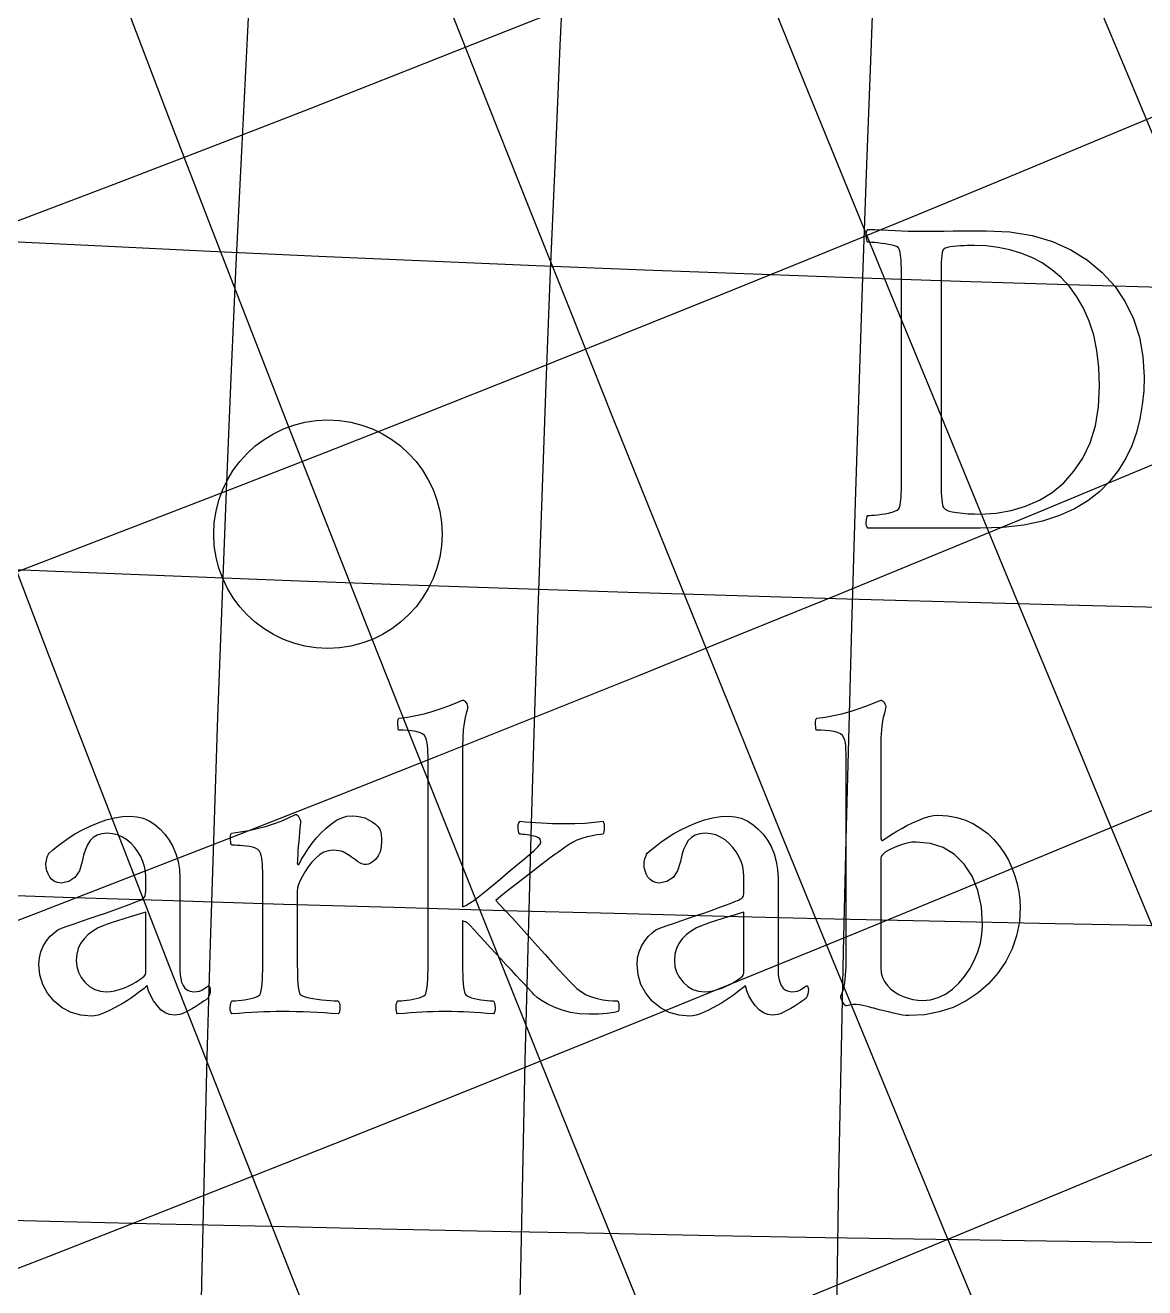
# Model space of a CAD drawing. Header units: millimetres. Extents: x -78 to 78, y -78 to 100.
# Drawn here: x -13.27 to -7.73, y 4.46 to 10.7 of the extents above; entities that cross this region are included whole.
import ezdxf

# ---------------------------------------------------------------- set-up
doc = ezdxf.new("R2010")
doc.units = ezdxf.units.MM
for name, color, linetype in [('ENGRAVE', 7, 'Continuous'), ('ENGRAVE_FINE', 8, 'Continuous'), ('TEXT', 5, 'Continuous')]:
    doc.layers.add(name, color=color, linetype=linetype)

msp = doc.modelspace()

# ---------------------------------------------------------------- linework, layer by layer
at = {"layer": 'ENGRAVE'}
for centre, radius in [((0, 0), 76.44), ((0, 0), 76.44), ((0, 0), 74.3925), ((0, 0), 70.59), ((0, 0), 70.59), ((0, 0), 70.59), ((-11.7729, 8.1843), 0.5647)]:
    msp.add_circle(centre, radius, dxfattribs=at)
for centre, radius, start, end in [((12.4469, 0), 71.679, 100, 260), ((25.6927, 0), 75.1203, 110, 250), ((40.7552, 0), 81.5103, 120, 240), ((59.232, 0), 92.1487, 130, 230), ((84.1259, 0), 109.8185, 140, 220), ((122.2655, 0), 141.18, 150, 210), ((193.9444, 0), 206.3914, 160, 200), ((0, 406.5116), 400.3358, 260, 280)]:
    msp.add_arc(centre, radius, start, end, dxfattribs=at)
at = {"layer": 'ENGRAVE_FINE'}
for centre, radius, start, end in [((3.082, 0), 70.6573, 92.499999, 267.500001), ((6.1758, 0), 70.8596, 95, 265), ((9.2933, 0), 71.1991, 97.5, 262.5), ((15.6494, 0), 72.3039, 102.5, 257.5), ((18.9145, 0), 73.0801, 105, 255), ((22.2569, 0), 74.0157, 107.5, 252.5), ((29.2393, 0), 76.4061, 112.5, 247.5), ((32.9167, 0), 77.8874, 115, 245), ((36.7468, 0), 79.5819, 117.5, 242.5), ((44.9708, 0), 83.6978, 122.5, 237.5), ((49.4277, 0), 86.1745, 125, 235), ((54.1656, 0), 88.9767, 127.5, 232.5), ((64.6838, 0), 95.7442, 132.5, 227.5), ((70.59, 0), 99.8293, 135, 225), ((77.0355, 0), 104.4864, 137.5, 222.5), ((91.9947, 0), 115.9568, 142.5, 217.5), ((100.813, 0), 123.0699, 145, 215), ((110.8041, 0), 131.3792, 147.5, 212.5), ((135.6021, 0), 152.8754, 152.5, 207.5), ((151.3807, 0), 167.0302, 155, 205), ((170.4193, 0), 184.4606, 157.5, 202.5), ((223.8829, 0), 234.7477, 162.5, 197.5), ((263.4455, 0), 272.7388, 165, 195), ((-2.8246, -1.2331), 70.6573, 296.083333, 111.083334), ((-5.66, -2.4708), 70.8596, 298.583333, 108.583334), ((-8.5172, -3.7181), 71.1991, 301.083333, 106.083334), ((-11.4073, -4.9798), 71.679, 303.583333, 103.583333), ((-14.3424, -6.2611), 72.3039, 306.083333, 101.083333), ((-17.3348, -7.5674), 73.0801, 308.583333, 98.583333), ((-20.398, -8.9046), 74.0157, 311.083333, 96.083333), ((-23.5468, -10.2792), 75.1203, 313.583333, 93.583333), ((2.8246, 1.2331), 70.6573, 116.083333, 291.083334), ((5.66, 2.4708), 70.8596, 118.583333, 288.583334), ((8.5172, 3.7181), 71.1991, 121.083333, 286.083334), ((11.4073, 4.9798), 71.679, 123.583333, 283.583333), ((14.3424, 6.2611), 72.3039, 126.083333, 281.083333), ((17.3348, 7.5674), 73.0801, 128.583333, 278.583333), ((20.398, 8.9046), 74.0157, 131.083333, 276.083333), ((23.5468, 10.2792), 75.1203, 133.583333, 273.583333), ((26.7972, 11.6981), 76.4061, 136.083333, 271.083333), ((30.1674, 13.1694), 77.8874, 138.583333, 268.583333), ((33.6777, 14.7018), 79.5819, 141.083333, 266.083333), ((37.3513, 16.3054), 81.5103, 143.583333, 263.583333), ((41.2148, 17.992), 83.6978, 146.083333, 261.083333), ((45.2994, 19.7751), 86.1745, 148.583333, 258.583333), ((49.6417, 21.6707), 88.9767, 151.083333, 256.083333), ((54.2849, 23.6977), 92.1487, 153.583333, 253.583333), ((59.2814, 25.8789), 95.7442, 156.083333, 251.083333), ((64.6943, 28.2418), 99.8293, 158.583333, 248.583333), ((70.6014, 30.8205), 104.4864, 161.083333, 246.083333), ((77.0996, 33.6573), 109.8185, 163.583333, 243.583333), ((84.3112, 36.8055), 115.9568, 166.083333, 241.083333), ((92.393, 40.3335), 123.0699, 168.583333, 238.583333), ((101.5497, 44.3308), 131.3792, 171.083333, 236.083333), ((112.0538, 48.9163), 141.18, 173.583333, 233.583333), ((124.2765, 54.252), 152.8754, 176.083333, 231.083333), ((138.7373, 60.5648), 167.0302, 178.583333, 228.583333), ((-26.7972, -11.6981), 76.4061, 316.083333, 91.083333), ((156.1858, 68.1818), 184.4606, 181.083333, 226.083333), ((177.746, 77.5938), 206.3914, 183.583333, 223.583333), ((205.184, 89.5716), 234.7477, 186.083333, 221.083333), ((241.4423, 105.3999), 272.7388, 188.583333, 218.583333), ((291.817, 127.3906), 326.1418, 191.083333, 216.083333), ((366.8994, 160.1673), 406.5116, 193.583333, 213.583333), ((491.4017, 214.5179), 540.811, 196.083333, 211.083333), ((739.4588, 322.8055), 809.9294, 198.5833333, 208.5833333), ((1481.7422, 646.844), 1618.3171, 201.0833333, 206.0833333), ((-1481.7422, -646.844), 1618.3171, 21.0833333, 26.0833333), ((-739.4588, -322.8055), 809.9294, 18.5833333, 28.5833333), ((-491.4017, -214.5179), 540.811, 16.083333, 31.083333), ((-366.8994, -160.1673), 406.5116, 13.583333, 33.583333), ((-291.817, -127.3906), 326.1418, 11.083333, 36.083333), ((-241.4423, -105.3999), 272.7388, 8.583333, 38.583333), ((-205.184, -89.5716), 234.7477, 6.083333, 41.083333), ((-177.746, -77.5938), 206.3914, 3.583333, 43.583333), ((-156.1858, -68.1818), 184.4606, 1.083333, 46.083333), ((-138.7373, -60.5648), 167.0302, 358.583333, 48.583333), ((-124.2765, -54.252), 152.8754, 356.083333, 51.083333), ((-112.0538, -48.9163), 141.18, 353.583333, 53.583333), ((-101.5497, -44.3308), 131.3792, 351.083333, 56.083333), ((-92.393, -40.3335), 123.0699, 348.583333, 58.583333), ((-84.3112, -36.8055), 115.9568, 346.083333, 61.083333), ((-77.0996, -33.6573), 109.8185, 343.583333, 63.583333), ((-70.6014, -30.8205), 104.4864, 341.083333, 66.083333), ((-64.6943, -28.2418), 99.8293, 338.583333, 68.583333), ((-59.2814, -25.8789), 95.7442, 336.083333, 71.083333), ((-54.2849, -23.6977), 92.1487, 333.583333, 73.583333), ((-49.6417, -21.6707), 88.9767, 331.083333, 76.083333), ((-45.2994, -19.7751), 86.1745, 328.583333, 78.583333), ((-41.2148, -17.992), 83.6978, 326.083333, 81.083333), ((-37.3513, -16.3054), 81.5103, 323.583333, 83.583333), ((-33.6777, -14.7018), 79.5819, 321.083333, 86.083333), ((-30.1674, -13.1694), 77.8874, 318.583333, 88.583333), ((-52.5625, 120.4063), 110.8041, 261.083333, 326.083333), ((-56.4836, 129.3885), 122.2655, 263.583333, 323.583333), ((-61.1628, 140.1071), 135.6021, 266.083333, 321.083333), ((-66.8258, 153.0797), 151.3807, 268.583333, 318.583333), ((-73.7994, 169.0543), 170.4193, 271.083333, 316.083333), ((-82.5736, 189.1534), 193.9444, 273.583333, 313.583333), ((-93.9184, 215.1414), 223.8829, 276.083333, 311.083333), ((-109.118, 249.9594), 263.4455, 278.583333, 308.583333), ((-130.4836, 298.9021), 318.4109, 281.083333, 306.083333), ((-162.6382, 372.5594), 400.3358, 283.583333, 303.583333), ((-216.369, 495.642), 536.1843, 286.083333, 301.083333), ((-324.0386, 742.2834), 806.8474, 288.5833333, 298.5833333), ((-647.4603, 1483.1539), 1616.7768, 291.0833333, 296.0833333), ((647.4603, -1483.1539), 1616.7768, 111.0833333, 116.0833333), ((324.0386, -742.2834), 806.8474, 108.5833333, 118.5833333), ((216.369, -495.642), 536.1843, 106.083333, 121.083333), ((0, 272.7388), 263.4455, 255, 285), ((162.6382, -372.5594), 400.3358, 103.583333, 123.583333), ((0, 326.1418), 318.4109, 257.5, 282.5), ((130.4836, -298.9021), 318.4109, 101.083333, 126.083333), ((109.118, -249.9594), 263.4455, 98.583333, 128.583333), ((0, 540.811), 536.1843, 262.5, 277.5), ((93.9184, -215.1414), 223.8829, 96.083333, 131.083333), ((0, 809.9294), 806.8474, 265, 275)]:
    msp.add_arc(centre, radius, start, end, dxfattribs=at)
at = {"layer": 'TEXT'}
for points in [[(-8.5177, 9.6841), (-8.4001, 9.6782), (-8.2911, 9.6605), (-8.1906, 9.631), (-8.0987, 9.5896), (-8.0161, 9.5381), (-7.9438, 9.4781), (-7.8818, 9.4095), (-7.83, 9.3323), (-7.7891, 9.2482), (-7.76, 9.1584), (-7.7425, 9.0631), (-7.7366, 8.9623), (-7.7391, 8.8921), (-7.7463, 8.8228), (-7.7584, 8.7544), (-7.7753, 8.6868), (-7.798, 8.6213), (-7.8274, 8.5593), (-7.8635, 8.5006), (-7.9063, 8.4454), (-7.9564, 8.3947), (-8.0147, 8.3495), (-8.0811, 8.3098), (-8.1556, 8.2758), (-8.239, 8.2484), (-8.3321, 8.2288), (-8.4348, 8.2171), (-8.5473, 8.2131), (-9.1029, 8.2131), (-9.1068, 8.2186), (-9.1094, 8.2257), (-9.1108, 8.2345), (-9.1109, 8.245), (-9.1099, 8.2556), (-9.1083, 8.2644), (-9.106, 8.2715), (-9.1029, 8.2769), (-9.0946, 8.2771), (-9.0835, 8.2778), (-9.0696, 8.2788), (-9.0528, 8.2803), (-9.0348, 8.2824), (-9.0172, 8.2852), (-9.0001, 8.2886), (-8.9833, 8.2928), (-8.9688, 8.2975), (-8.958, 8.3025), (-8.9511, 8.3078), (-8.948, 8.3133), (-8.944, 8.328), (-8.9409, 8.3446), (-8.9389, 8.3633), (-8.9378, 8.3839), (-8.9373, 8.406), (-8.9369, 8.4289), (-8.9367, 8.4527), (-8.9367, 8.4773), (-8.9367, 9.4268), (-8.9367, 9.4515), (-8.9369, 9.4755), (-8.9373, 9.4988), (-8.9378, 9.5213), (-8.9389, 9.5425), (-8.9409, 9.5615), (-8.944, 9.5783), (-8.948, 9.5931), (-8.9511, 9.5995), (-8.958, 9.605), (-8.9688, 9.6097), (-8.9833, 9.6136), (-9.0001, 9.6168), (-9.0172, 9.6195), (-9.0348, 9.6219), (-9.0528, 9.6238), (-9.0696, 9.6253), (-9.0835, 9.6264), (-9.0946, 9.627), (-9.1029, 9.6272), (-9.106, 9.6326), (-9.1083, 9.6397), (-9.1099, 9.6486), (-9.1109, 9.6591), (-9.1108, 9.6696), (-9.1094, 9.6785), (-9.1068, 9.6856), (-9.1029, 9.691), (-9.0689, 9.6898), (-9.0351, 9.6884), (-9.0017, 9.6869), (-8.9685, 9.6853), (-8.9357, 9.6838), (-8.9031, 9.6827), (-8.8708, 9.6821), (-8.8387, 9.6819), (-8.8042, 9.6819), (-8.7664, 9.6822), (-8.7256, 9.6825), (-8.6816, 9.683), (-8.6372, 9.6835), (-8.5951, 9.6839), (-8.5552, 9.6841), (-8.5177, 9.6841)], [(-8.7408, 9.4223), (-8.7408, 8.475), (-8.7408, 8.4658), (-8.7408, 8.4542), (-8.7408, 8.4402), (-8.7408, 8.4238), (-8.7406, 8.4063), (-8.74, 8.389), (-8.7389, 8.3721), (-8.7374, 8.3555), (-8.7356, 8.3406), (-8.7337, 8.329), (-8.7317, 8.3207), (-8.7294, 8.3156), (-8.7201, 8.3072), (-8.7058, 8.3002), (-8.6865, 8.2947), (-8.6623, 8.2906), (-8.635, 8.2876), (-8.6068, 8.2854), (-8.5775, 8.2842), (-8.5473, 8.2837), (-8.4692, 8.288), (-8.3944, 8.3008), (-8.3229, 8.3222), (-8.2547, 8.352), (-8.1913, 8.3907), (-8.1343, 8.4383), (-8.0837, 8.4949), (-8.0395, 8.5604), (-8.0036, 8.6352), (-7.978, 8.7195), (-7.9626, 8.8134), (-7.9575, 8.9168), (-7.9607, 9.0077), (-7.9703, 9.0915), (-7.9863, 9.1682), (-8.0087, 9.2378), (-8.0366, 9.3008), (-8.0691, 9.3577), (-8.1061, 9.4084), (-8.1476, 9.453), (-8.1929, 9.4917), (-8.241, 9.5248), (-8.292, 9.5521), (-8.3458, 9.5737), (-8.4016, 9.5901), (-8.4588, 9.6019), (-8.5172, 9.6089), (-8.5769, 9.6113), (-8.5851, 9.6112), (-8.5962, 9.611), (-8.6102, 9.6106), (-8.627, 9.6101), (-8.6449, 9.6094), (-8.6623, 9.6081), (-8.6791, 9.6065), (-8.6953, 9.6044), (-8.7095, 9.6017), (-8.7203, 9.5982), (-8.7277, 9.5938), (-8.7317, 9.5885), (-8.7348, 9.5762), (-8.7371, 9.562), (-8.7388, 9.546), (-8.7397, 9.5282), (-8.7402, 9.5092), (-8.7405, 9.4897), (-8.7408, 9.4699), (-8.7408, 9.4496), (-8.7408, 9.4462), (-8.7408, 9.4428), (-8.7408, 9.4394), (-8.7408, 9.4359), (-8.7408, 9.4325), (-8.7408, 9.4291), (-8.7408, 9.4257), (-8.7408, 9.4223)], [(-11.1069, 6.0768), (-11.1068, 6.0522), (-11.1066, 6.0284), (-11.1062, 6.0055), (-11.1057, 5.9835), (-11.1047, 5.9628), (-11.1026, 5.9442), (-11.0996, 5.9275), (-11.0955, 5.9129), (-11.0917, 5.9073), (-11.085, 5.9021), (-11.0752, 5.8971), (-11.0625, 5.8924), (-11.048, 5.8882), (-11.0329, 5.8847), (-11.0172, 5.8819), (-11.001, 5.8799), (-10.9857, 5.8784), (-10.9728, 5.8773), (-10.9624, 5.8767), (-10.9543, 5.8764), (-10.9513, 5.871), (-10.9489, 5.8639), (-10.9473, 5.8551), (-10.9463, 5.8446), (-10.9464, 5.834), (-10.9478, 5.8252), (-10.9504, 5.8181), (-10.9543, 5.8127), (-10.9875, 5.8149), (-11.0186, 5.817), (-11.0478, 5.8189), (-11.075, 5.8207), (-11.102, 5.8222), (-11.1308, 5.8232), (-11.1612, 5.8239), (-11.1934, 5.8241), (-11.2245, 5.8239), (-11.254, 5.8232), (-11.282, 5.8222), (-11.3084, 5.8207), (-11.3351, 5.8189), (-11.3639, 5.817), (-11.3949, 5.8149), (-11.428, 5.8127), (-11.4319, 5.8181), (-11.4345, 5.8252), (-11.4358, 5.834), (-11.4359, 5.8446), (-11.435, 5.8551), (-11.4334, 5.8639), (-11.431, 5.871), (-11.428, 5.8764), (-11.42, 5.8767), (-11.4097, 5.8773), (-11.3972, 5.8784), (-11.3824, 5.8799), (-11.3666, 5.8819), (-11.3511, 5.8847), (-11.3359, 5.8882), (-11.3209, 5.8924), (-11.3078, 5.8971), (-11.2982, 5.9021), (-11.2919, 5.9073), (-11.289, 5.9129), (-11.285, 5.9275), (-11.2819, 5.9442), (-11.2799, 5.9628), (-11.2788, 5.9835), (-11.2783, 6.0055), (-11.2779, 6.0284), (-11.2777, 6.0522), (-11.2777, 6.0768), (-11.2777, 7.0605), (-11.2777, 7.0737), (-11.2779, 7.0881), (-11.2783, 7.1039), (-11.2788, 7.1209), (-11.2799, 7.1376), (-11.2819, 7.1525), (-11.285, 7.1655), (-11.289, 7.1767), (-11.2955, 7.1881), (-11.3058, 7.1972), (-11.32, 7.204), (-11.338, 7.2085), (-11.3583, 7.2115), (-11.3793, 7.2137), (-11.401, 7.215), (-11.4234, 7.2154), (-11.4245, 7.2172), (-11.4254, 7.2225), (-11.4262, 7.2314), (-11.4268, 7.2438), (-11.4269, 7.2564), (-11.426, 7.2658), (-11.424, 7.2718), (-11.4211, 7.2746), (-11.3793, 7.2801), (-11.338, 7.2874), (-11.2973, 7.2966), (-11.2572, 7.3076), (-11.2179, 7.3201), (-11.1797, 7.3335), (-11.1427, 7.348), (-11.1069, 7.3634), (-11.1024, 7.3626), (-11.0981, 7.3603), (-11.0939, 7.3563), (-11.0898, 7.3509), (-11.0863, 7.3447), (-11.0838, 7.3386), (-11.0823, 7.3327), (-11.0818, 7.327), (-11.0826, 7.3238), (-11.085, 7.3144), (-11.0889, 7.2988), (-11.0944, 7.2769), (-11.0998, 7.2491), (-11.1037, 7.2159), (-11.1061, 7.1774), (-11.1069, 7.1334), (-11.1069, 6.341), (-11.0909, 6.3484), (-11.0724, 6.3592), (-11.0516, 6.3734), (-11.0283, 6.3911), (-11.0033, 6.411), (-10.9774, 6.4321), (-10.9504, 6.4543), (-10.9224, 6.4776), (-10.8809, 6.5125), (-10.843, 6.5442), (-10.8087, 6.5728), (-10.7778, 6.5983), (-10.7524, 6.6202), (-10.7343, 6.6381), (-10.7234, 6.6521), (-10.7198, 6.662), (-10.7211, 6.6704), (-10.7252, 6.6774), (-10.7319, 6.683), (-10.7414, 6.6871), (-10.7524, 6.6903), (-10.7639, 6.6931), (-10.7758, 6.6954), (-10.7881, 6.6973), (-10.7998, 6.6988), (-10.8097, 6.6999), (-10.818, 6.7005), (-10.8245, 6.7008), (-10.8284, 6.7073), (-10.8311, 6.7156), (-10.8324, 6.7255), (-10.8325, 6.7372), (-10.8314, 6.7483), (-10.8294, 6.7565), (-10.8263, 6.762), (-10.8222, 6.7645), (-10.7978, 6.7623), (-10.7721, 6.7602), (-10.7454, 6.7583), (-10.7175, 6.7565), (-10.6893, 6.7551), (-10.6617, 6.754), (-10.6347, 6.7533), (-10.6082, 6.7531), (-10.5524, 6.7538), (-10.5012, 6.756), (-10.4545, 6.7595), (-10.4124, 6.7645), (-10.4094, 6.759), (-10.4075, 6.7517), (-10.4066, 6.7425), (-10.4067, 6.7315), (-10.4075, 6.7206), (-10.4087, 6.7119), (-10.4103, 6.7052), (-10.4124, 6.7008), (-10.4258, 6.6999), (-10.4434, 6.6973), (-10.4651, 6.6931), (-10.4909, 6.6871), (-10.5176, 6.6796), (-10.5419, 6.6706), (-10.5637, 6.6602), (-10.5831, 6.6484), (-10.5896, 6.6437), (-10.5997, 6.6364), (-10.6135, 6.6266), (-10.631, 6.6142), (-10.6512, 6.5997), (-10.6734, 6.5835), (-10.6974, 6.5656), (-10.7232, 6.5459), (-10.7502, 6.5251), (-10.7778, 6.5038), (-10.806, 6.4819), (-10.8348, 6.4594), (-10.8633, 6.4369), (-10.8908, 6.415), (-10.9174, 6.3936), (-10.9429, 6.3729), (-10.9009, 6.3282), (-10.8592, 6.2832), (-10.8178, 6.2377), (-10.7767, 6.1918), (-10.7369, 6.1471), (-10.6993, 6.1053), (-10.664, 6.0663), (-10.631, 6.0302), (-10.6015, 5.9983), (-10.5769, 5.9724), (-10.5571, 5.9522), (-10.5422, 5.9379), (-10.5196, 5.9211), (-10.4952, 5.9072), (-10.4689, 5.8961), (-10.4408, 5.8878), (-10.4127, 5.882), (-10.3865, 5.8782), (-10.3621, 5.8763), (-10.3395, 5.8764), (-10.3374, 5.8732), (-10.3358, 5.8682), (-10.3346, 5.8613), (-10.3338, 5.8525), (-10.3336, 5.8435), (-10.3341, 5.8357), (-10.3353, 5.8293), (-10.3372, 5.8241), (-10.3449, 5.8218), (-10.3566, 5.8195), (-10.3722, 5.8172), (-10.3919, 5.815), (-10.4136, 5.813), (-10.4357, 5.8116), (-10.458, 5.8107), (-10.4807, 5.8104), (-10.5282, 5.8126), (-10.5729, 5.8192), (-10.6147, 5.8303), (-10.6537, 5.8457), (-10.6882, 5.8629), (-10.7164, 5.879), (-10.7383, 5.8942), (-10.7539, 5.9083), (-10.7559, 5.9104), (-10.7616, 5.9166), (-10.7712, 5.9269), (-10.7847, 5.9413), (-10.8013, 5.9591), (-10.8203, 5.9795), (-10.8417, 6.0024), (-10.8655, 6.0279), (-10.8908, 6.055), (-10.9167, 6.0828), (-10.9432, 6.1113), (-10.9703, 6.1406), (-10.9972, 6.1698), (-11.0232, 6.1981), (-11.0484, 6.2256), (-11.0727, 6.2522), (-11.0766, 6.2565), (-11.0813, 6.2604), (-11.0868, 6.2639), (-11.0932, 6.267), (-11.0992, 6.2695), (-11.1035, 6.2712), (-11.106, 6.2723), (-11.1069, 6.2727)], [(-8.9004, 5.8036), (-8.9145, 5.8044), (-8.932, 5.8067), (-8.9527, 5.8106), (-8.9767, 5.8161), (-9.0013, 5.8222), (-9.0242, 5.8278), (-9.0452, 5.833), (-9.0643, 5.8377), (-9.068, 5.8389), (-9.0723, 5.84), (-9.0771, 5.8412), (-9.0825, 5.8423), (-9.0975, 5.8466), (-9.1127, 5.8505), (-9.1282, 5.854), (-9.144, 5.8571), (-9.16, 5.8589), (-9.1759, 5.8585), (-9.1918, 5.856), (-9.2078, 5.8514), (-9.2124, 5.8526), (-9.2172, 5.8562), (-9.2221, 5.8623), (-9.2271, 5.8708), (-9.2316, 5.8798), (-9.2348, 5.8875), (-9.2367, 5.894), (-9.2374, 5.8992), (-9.2301, 5.9172), (-9.224, 5.9368), (-9.2192, 5.9581), (-9.2158, 5.9812), (-9.2133, 6.0042), (-9.2115, 6.0256), (-9.2104, 6.0452), (-9.2101, 6.0632), (-9.2101, 7.0605), (-9.2101, 7.0728), (-9.2103, 7.0867), (-9.2107, 7.1024), (-9.2112, 7.1197), (-9.2123, 7.137), (-9.2143, 7.1522), (-9.2174, 7.1654), (-9.2214, 7.1767), (-9.228, 7.1881), (-9.2385, 7.1972), (-9.253, 7.204), (-9.2715, 7.2085), (-9.2923, 7.2115), (-9.3137, 7.2137), (-9.3356, 7.215), (-9.3581, 7.2154), (-9.3591, 7.2172), (-9.3601, 7.2225), (-9.3608, 7.2314), (-9.3615, 7.2438), (-9.3616, 7.2564), (-9.3606, 7.2658), (-9.3587, 7.2718), (-9.3558, 7.2746), (-9.3139, 7.2801), (-9.2724, 7.2874), (-9.2313, 7.2966), (-9.1907, 7.3076), (-9.1509, 7.3201), (-9.1124, 7.3335), (-9.0752, 7.348), (-9.0393, 7.3634), (-9.0348, 7.3626), (-9.0305, 7.3603), (-9.0263, 7.3563), (-9.0222, 7.3509), (-9.0187, 7.3447), (-9.0162, 7.3386), (-9.0147, 7.3327), (-9.0142, 7.327), (-9.015, 7.3238), (-9.0174, 7.3144), (-9.0213, 7.2988), (-9.0268, 7.2769), (-9.0322, 7.2491), (-9.0361, 7.2159), (-9.0385, 7.1774), (-9.0393, 7.1334), (-9.0393, 6.6962), (-9.0391, 6.6915), (-9.0387, 6.6865), (-9.038, 6.6813), (-9.037, 6.6757), (-9.0354, 6.6713), (-9.033, 6.6694), (-9.0297, 6.6702), (-9.0256, 6.6734), (-9.0147, 6.6812), (-9, 6.6908), (-8.9816, 6.7023), (-8.9596, 6.7156), (-8.9351, 6.7296), (-8.9095, 6.7432), (-8.8827, 6.7563), (-8.8548, 6.7691), (-8.8274, 6.78), (-8.8019, 6.7879), (-8.7784, 6.7926), (-8.7569, 6.7941), (-8.7083, 6.7915), (-8.6627, 6.7836), (-8.6201, 6.7704), (-8.5804, 6.752), (-8.5439, 6.7294), (-8.5104, 6.7036), (-8.4801, 6.6747), (-8.4529, 6.6427), (-8.4289, 6.6082), (-8.408, 6.5721), (-8.3902, 6.5342), (-8.3755, 6.4947), (-8.364, 6.4546), (-8.3559, 6.4153), (-8.351, 6.3766), (-8.3493, 6.3387), (-8.3538, 6.2673), (-8.3672, 6.1989), (-8.3897, 6.1335), (-8.421, 6.0711), (-8.4602, 6.0133), (-8.5059, 5.9616), (-8.5581, 5.9159), (-8.6169, 5.8764), (-8.6811, 5.8446), (-8.7498, 5.8218), (-8.8229, 5.8081), (-8.9004, 5.8036)], [(-12.7487, 6.7896), (-12.7173, 6.787), (-12.6869, 6.7793), (-12.6575, 6.7665), (-12.6291, 6.7486), (-12.6026, 6.7264), (-12.5787, 6.7008), (-12.5576, 6.6717), (-12.5392, 6.6393), (-12.5242, 6.604), (-12.5136, 6.5664), (-12.5072, 6.5266), (-12.505, 6.4844), (-12.505, 6.0267), (-12.504, 6.0059), (-12.501, 5.9866), (-12.4961, 5.9689), (-12.4891, 5.9527), (-12.4798, 5.9393), (-12.468, 5.9297), (-12.4536, 5.9239), (-12.4367, 5.922), (-12.4216, 5.9228), (-12.4082, 5.9254), (-12.3966, 5.9297), (-12.3866, 5.9357), (-12.3784, 5.9418), (-12.3718, 5.9465), (-12.367, 5.9497), (-12.3638, 5.9516), (-12.3617, 5.9512), (-12.3599, 5.9499), (-12.3583, 5.9477), (-12.357, 5.9448), (-12.356, 5.9415), (-12.3553, 5.9385), (-12.3549, 5.9358), (-12.3547, 5.9334), (-12.3554, 5.9213), (-12.3576, 5.91), (-12.3611, 5.8996), (-12.3661, 5.8901), (-12.374, 5.8838), (-12.384, 5.8764), (-12.3962, 5.8679), (-12.4105, 5.8582), (-12.426, 5.8483), (-12.4418, 5.8389), (-12.4579, 5.8301), (-12.4743, 5.8218), (-12.4903, 5.8148), (-12.5053, 5.8098), (-12.5193, 5.8069), (-12.5323, 5.8059), (-12.5556, 5.8088), (-12.5776, 5.8178), (-12.5983, 5.8328), (-12.6177, 5.8537), (-12.6349, 5.8777), (-12.6488, 5.9021), (-12.6594, 5.9267), (-12.6667, 5.9516), (-12.6727, 5.946), (-12.6818, 5.9385), (-12.6938, 5.929), (-12.7088, 5.9174), (-12.726, 5.9048), (-12.7444, 5.8921), (-12.7641, 5.8792), (-12.7851, 5.8662), (-12.8067, 5.8535), (-12.8281, 5.8417), (-12.8494, 5.8308), (-12.8705, 5.8207), (-12.8908, 5.8122), (-12.9095, 5.8061), (-12.9266, 5.8025), (-12.9422, 5.8013), (-12.9947, 5.8059), (-13.043, 5.8198), (-13.087, 5.8429), (-13.1267, 5.8753), (-13.1595, 5.9144), (-13.183, 5.9576), (-13.1971, 6.0049), (-13.2018, 6.0563), (-13.1995, 6.0893), (-13.1924, 6.1198), (-13.1807, 6.1479), (-13.1642, 6.1736), (-13.1455, 6.1959), (-13.1269, 6.2137), (-13.1085, 6.2272), (-13.0902, 6.2362), (-13.0574, 6.2478), (-13.0228, 6.2599), (-12.9863, 6.2723), (-12.9479, 6.2852), (-12.9093, 6.2982), (-12.8719, 6.3111), (-12.8358, 6.3238), (-12.801, 6.3364), (-12.7692, 6.3482), (-12.7418, 6.3586), (-12.7191, 6.3676), (-12.7008, 6.3751), (-12.6926, 6.3788), (-12.686, 6.3828), (-12.6812, 6.3873), (-12.6781, 6.3922), (-12.6761, 6.3985), (-12.6747, 6.4073), (-12.6738, 6.4185), (-12.6735, 6.4321), (-12.6735, 6.4913), (-12.6751, 6.5162), (-12.6798, 6.5411), (-12.6876, 6.5658), (-12.6986, 6.5903), (-12.7122, 6.6138), (-12.7282, 6.6353), (-12.7464, 6.6548), (-12.7669, 6.6723), (-12.7892, 6.6867), (-12.813, 6.6971), (-12.8382, 6.7032), (-12.8648, 6.7053), (-12.8914, 6.703), (-12.9143, 6.6962), (-12.9335, 6.6848), (-12.9491, 6.6689), (-12.9617, 6.6488), (-12.9724, 6.625), (-12.9811, 6.5976), (-12.9878, 6.5664), (-13.002, 6.5196), (-13.0242, 6.4861), (-13.0544, 6.4661), (-13.0925, 6.4594), (-13.1097, 6.4612), (-13.1247, 6.4668), (-13.1376, 6.476), (-13.1483, 6.489), (-13.1568, 6.5041), (-13.1628, 6.5197), (-13.1664, 6.536), (-13.1677, 6.5527), (-13.1674, 6.5569), (-13.1665, 6.5627), (-13.1651, 6.57), (-13.1631, 6.5789), (-13.1607, 6.588), (-13.158, 6.5957), (-13.155, 6.6022), (-13.1517, 6.6074), (-13.1328, 6.624), (-13.1102, 6.6421), (-13.0838, 6.6616), (-13.0538, 6.6825), (-13.0209, 6.7035), (-12.9858, 6.723), (-12.9486, 6.741), (-12.9092, 6.7577), (-12.8689, 6.7716), (-12.8286, 6.7816), (-12.7886, 6.7876), (-12.7487, 6.7896)], [(-11.6534, 6.7918), (-11.632, 6.7906), (-11.6113, 6.787), (-11.591, 6.781), (-11.5714, 6.7725), (-11.5535, 6.7623), (-11.5384, 6.7511), (-11.5262, 6.739), (-11.5168, 6.7258), (-11.5146, 6.7208), (-11.5128, 6.715), (-11.5112, 6.7083), (-11.5099, 6.7008), (-11.5089, 6.6926), (-11.5082, 6.6842), (-11.5078, 6.6756), (-11.5076, 6.6666), (-11.5094, 6.638), (-11.5148, 6.6137), (-11.5237, 6.5936), (-11.5361, 6.5778), (-11.5497, 6.5658), (-11.562, 6.5573), (-11.573, 6.5522), (-11.5828, 6.5505), (-11.594, 6.5515), (-11.605, 6.5545), (-11.6157, 6.5594), (-11.6261, 6.5664), (-11.6362, 6.5741), (-11.646, 6.5812), (-11.6555, 6.5878), (-11.6648, 6.5937), (-11.6728, 6.5992), (-11.681, 6.6043), (-11.6893, 6.6089), (-11.6978, 6.6131), (-11.7073, 6.6166), (-11.7186, 6.6191), (-11.7317, 6.6206), (-11.7467, 6.6211), (-11.7702, 6.6186), (-11.7926, 6.6111), (-11.814, 6.5986), (-11.8344, 6.5812), (-11.8534, 6.5608), (-11.8706, 6.5394), (-11.8859, 6.517), (-11.8993, 6.4935), (-11.9103, 6.4711), (-11.9181, 6.4514), (-11.9228, 6.4346), (-11.9244, 6.4207), (-11.9244, 6.0768), (-11.9243, 6.0522), (-11.9241, 6.0284), (-11.9237, 6.0055), (-11.9232, 5.9835), (-11.9222, 5.9628), (-11.9201, 5.9442), (-11.917, 5.9275), (-11.913, 5.9129), (-11.9084, 5.9073), (-11.8993, 5.9021), (-11.8856, 5.8971), (-11.8674, 5.8924), (-11.8467, 5.8882), (-11.8253, 5.8847), (-11.8034, 5.8819), (-11.7809, 5.8799), (-11.7601, 5.8784), (-11.7433, 5.8773), (-11.7305, 5.8767), (-11.7217, 5.8764), (-11.7186, 5.871), (-11.7163, 5.8639), (-11.7147, 5.8551), (-11.7137, 5.8446), (-11.7138, 5.834), (-11.7151, 5.8252), (-11.7178, 5.8181), (-11.7217, 5.8127), (-11.756, 5.8149), (-11.7906, 5.817), (-11.8254, 5.8189), (-11.8606, 5.8207), (-11.8956, 5.8222), (-11.9301, 5.8232), (-11.9639, 5.8239), (-11.9972, 5.8241), (-12.0288, 5.8239), (-12.0598, 5.8232), (-12.0903, 5.8222), (-12.1202, 5.8207), (-12.1504, 5.8189), (-12.1817, 5.817), (-12.2141, 5.8149), (-12.2477, 5.8127), (-12.2516, 5.8181), (-12.2543, 5.8252), (-12.2556, 5.834), (-12.2557, 5.8446), (-12.2548, 5.8551), (-12.2531, 5.8639), (-12.2508, 5.871), (-12.2477, 5.8764), (-12.2397, 5.8767), (-12.2292, 5.8773), (-12.2163, 5.8784), (-12.201, 5.8799), (-12.1847, 5.8819), (-12.1689, 5.8847), (-12.1534, 5.8882), (-12.1384, 5.8924), (-12.1253, 5.8971), (-12.1156, 5.9021), (-12.1094, 5.9073), (-12.1065, 5.9129), (-12.1025, 5.9275), (-12.0994, 5.9442), (-12.0973, 5.9628), (-12.0963, 5.9835), (-12.0958, 6.0055), (-12.0954, 6.0284), (-12.0952, 6.0522), (-12.0951, 6.0768), (-12.0951, 6.4913), (-12.0952, 6.5035), (-12.0954, 6.5175), (-12.0958, 6.5331), (-12.0963, 6.5505), (-12.0973, 6.5677), (-12.0994, 6.5829), (-12.1025, 6.5962), (-12.1065, 6.6074), (-12.1115, 6.6169), (-12.1196, 6.6248), (-12.1309, 6.6311), (-12.1452, 6.6359), (-12.1612, 6.6394), (-12.1771, 6.6421), (-12.1931, 6.644), (-12.209, 6.645), (-12.2235, 6.6455), (-12.2352, 6.6458), (-12.244, 6.646), (-12.25, 6.6461), (-12.2511, 6.6495), (-12.2523, 6.6552), (-12.2534, 6.6632), (-12.2545, 6.6734), (-12.2551, 6.684), (-12.2545, 6.6928), (-12.2528, 6.6999), (-12.25, 6.7053), (-12.207, 6.7117), (-12.1646, 6.7195), (-12.1227, 6.7288), (-12.0815, 6.7395), (-12.0415, 6.7517), (-12.0035, 6.7657), (-11.9675, 6.7813), (-11.9335, 6.7987), (-11.929, 6.7978), (-11.9246, 6.7953), (-11.9204, 6.791), (-11.9164, 6.785), (-11.9129, 6.7785), (-11.9104, 6.7725), (-11.9089, 6.7671), (-11.9084, 6.7622), (-11.9087, 6.7564), (-11.9096, 6.7457), (-11.911, 6.7302), (-11.913, 6.7099), (-11.9152, 6.687), (-11.9172, 6.664), (-11.9192, 6.6409), (-11.9209, 6.6176), (-11.9224, 6.5964), (-11.9235, 6.5792), (-11.9241, 6.5662), (-11.9244, 6.5573), (-11.9241, 6.5543), (-11.9235, 6.5522), (-11.9224, 6.5509), (-11.9209, 6.5505), (-11.9193, 6.5506), (-11.9178, 6.551), (-11.9165, 6.5517), (-11.9152, 6.5527), (-11.9027, 6.5772), (-11.8876, 6.6026), (-11.8702, 6.629), (-11.8504, 6.6564), (-11.8286, 6.6833), (-11.8057, 6.7082), (-11.7814, 6.7311), (-11.7559, 6.752), (-11.7298, 6.7694), (-11.704, 6.7819), (-11.6786, 6.7893), (-11.6534, 6.7918)], [(-9.7907, 6.7896), (-9.7593, 6.787), (-9.729, 6.7793), (-9.6996, 6.7665), (-9.6712, 6.7486), (-9.6446, 6.7264), (-9.6208, 6.7008), (-9.5997, 6.6717), (-9.5812, 6.6393), (-9.5663, 6.604), (-9.5556, 6.5664), (-9.5492, 6.5266), (-9.5471, 6.4844), (-9.5471, 6.0267), (-9.5461, 6.0059), (-9.5431, 5.9866), (-9.5381, 5.9689), (-9.5311, 5.9527), (-9.5219, 5.9393), (-9.5101, 5.9297), (-9.4957, 5.9239), (-9.4788, 5.922), (-9.4637, 5.9228), (-9.4503, 5.9254), (-9.4386, 5.9297), (-9.4287, 5.9357), (-9.4204, 5.9418), (-9.4139, 5.9465), (-9.409, 5.9497), (-9.4059, 5.9516), (-9.4038, 5.9512), (-9.4019, 5.9499), (-9.4003, 5.9477), (-9.3991, 5.9448), (-9.3981, 5.9415), (-9.3973, 5.9385), (-9.3969, 5.9358), (-9.3968, 5.9334), (-9.3975, 5.9213), (-9.3996, 5.91), (-9.4032, 5.8996), (-9.4082, 5.8901), (-9.4161, 5.8838), (-9.4261, 5.8764), (-9.4383, 5.8679), (-9.4526, 5.8582), (-9.4681, 5.8483), (-9.4839, 5.8389), (-9.5, 5.8301), (-9.5163, 5.8218), (-9.5323, 5.8148), (-9.5474, 5.8098), (-9.5614, 5.8069), (-9.5744, 5.8059), (-9.5977, 5.8088), (-9.6197, 5.8178), (-9.6404, 5.8328), (-9.6598, 5.8537), (-9.6769, 5.8777), (-9.6908, 5.9021), (-9.7014, 5.9267), (-9.7087, 5.9516), (-9.7148, 5.946), (-9.7238, 5.9385), (-9.7359, 5.929), (-9.7509, 5.9174), (-9.768, 5.9048), (-9.7864, 5.8921), (-9.8062, 5.8792), (-9.8272, 5.8662), (-9.8487, 5.8535), (-9.8701, 5.8417), (-9.8914, 5.8308), (-9.9125, 5.8207), (-9.9328, 5.8122), (-9.9515, 5.8061), (-9.9687, 5.8025), (-9.9843, 5.8013), (-10.0368, 5.8059), (-10.085, 5.8198), (-10.129, 5.8429), (-10.1687, 5.8753), (-10.2016, 5.9144), (-10.2251, 5.9576), (-10.2392, 6.0049), (-10.2439, 6.0563), (-10.2415, 6.0893), (-10.2345, 6.1198), (-10.2227, 6.1479), (-10.2063, 6.1736), (-10.1876, 6.1959), (-10.169, 6.2137), (-10.1506, 6.2272), (-10.1323, 6.2362), (-10.0995, 6.2478), (-10.0648, 6.2599), (-10.0283, 6.2723), (-9.99, 6.2852), (-9.9513, 6.2982), (-9.914, 6.3111), (-9.8779, 6.3238), (-9.8431, 6.3364), (-9.8112, 6.3482), (-9.7839, 6.3586), (-9.7611, 6.3676), (-9.7429, 6.3751), (-9.7346, 6.3788), (-9.7281, 6.3828), (-9.7233, 6.3873), (-9.7201, 6.3922), (-9.7181, 6.3985), (-9.7167, 6.4073), (-9.7159, 6.4185), (-9.7156, 6.4321), (-9.7156, 6.4913), (-9.7171, 6.5162), (-9.7218, 6.5411), (-9.7297, 6.5658), (-9.7406, 6.5903), (-9.7543, 6.6138), (-9.7702, 6.6353), (-9.7884, 6.6548), (-9.8089, 6.6723), (-9.8313, 6.6867), (-9.855, 6.6971), (-9.8802, 6.7032), (-9.9069, 6.7053), (-9.9335, 6.703), (-9.9564, 6.6962), (-9.9756, 6.6848), (-9.9911, 6.6689), (-10.0038, 6.6488), (-10.0144, 6.625), (-10.0231, 6.5976), (-10.0298, 6.5664), (-10.044, 6.5196), (-10.0662, 6.4861), (-10.0964, 6.4661), (-10.1346, 6.4594), (-10.1517, 6.4612), (-10.1667, 6.4668), (-10.1796, 6.476), (-10.1903, 6.489), (-10.1988, 6.5041), (-10.2049, 6.5197), (-10.2085, 6.536), (-10.2097, 6.5527), (-10.2094, 6.5569), (-10.2086, 6.5627), (-10.2071, 6.57), (-10.2051, 6.5789), (-10.2027, 6.588), (-10.2, 6.5957), (-10.197, 6.6022), (-10.1938, 6.6074), (-10.1748, 6.624), (-10.1522, 6.6421), (-10.1259, 6.6616), (-10.0958, 6.6825), (-10.0629, 6.7035), (-10.0278, 6.723), (-9.9906, 6.741), (-9.9513, 6.7577), (-9.9109, 6.7716), (-9.8707, 6.7816), (-9.8306, 6.7876), (-9.7907, 6.7896)], [(-8.8639, 6.662), (-8.8861, 6.6607), (-8.9095, 6.6566), (-8.934, 6.6499), (-8.9596, 6.6404), (-8.9835, 6.63), (-9.0028, 6.6202), (-9.0176, 6.6112), (-9.0279, 6.6028), (-9.0329, 6.597), (-9.0364, 6.5909), (-9.0386, 6.5845), (-9.0393, 6.5778), (-9.0393, 6.0381), (-9.0373, 6.0149), (-9.0313, 5.9931), (-9.0213, 5.9728), (-9.0074, 5.9539), (-8.9905, 5.9367), (-8.9715, 5.9217), (-8.9506, 5.9088), (-8.9277, 5.8981), (-8.9038, 5.8896), (-8.8799, 5.8836), (-8.856, 5.8799), (-8.8321, 5.8787), (-8.793, 5.8822), (-8.7555, 5.8927), (-8.7196, 5.9101), (-8.6852, 5.9345), (-8.6532, 5.9643), (-8.6246, 5.9977), (-8.5992, 6.0348), (-8.577, 6.0757), (-8.5591, 6.1186), (-8.5463, 6.1619), (-8.5386, 6.2057), (-8.536, 6.2499), (-8.5417, 6.3414), (-8.5585, 6.4224), (-8.5866, 6.4928), (-8.626, 6.5527), (-8.6746, 6.6006), (-8.7304, 6.6347), (-8.7936, 6.6552), (-8.8639, 6.662)], [(-12.8671, 5.922), (-12.8473, 5.9231), (-12.8267, 5.9265), (-12.8052, 5.9322), (-12.7828, 5.9402), (-12.7609, 5.9495), (-12.7407, 5.9593), (-12.7222, 5.9695), (-12.7054, 5.9801), (-12.6915, 5.9902), (-12.6815, 5.9991), (-12.6755, 6.0067), (-12.6735, 6.0131), (-12.6735, 6.3159), (-12.6966, 6.3087), (-12.7225, 6.3006), (-12.7512, 6.2916), (-12.7828, 6.2818), (-12.8137, 6.2721), (-12.8403, 6.2636), (-12.8627, 6.2562), (-12.8807, 6.2499), (-12.9091, 6.2372), (-12.9348, 6.222), (-12.958, 6.2042), (-12.9787, 6.1839), (-12.9956, 6.1609), (-13.0077, 6.1355), (-13.0149, 6.1074), (-13.0174, 6.0768), (-13.0147, 6.047), (-13.0065, 6.0191), (-12.993, 5.9929), (-12.9741, 5.9687), (-12.9512, 5.9482), (-12.9257, 5.9337), (-12.8977, 5.9249), (-12.8671, 5.922)], [(-9.9091, 5.922), (-9.8893, 5.9231), (-9.8687, 5.9265), (-9.8472, 5.9322), (-9.8249, 5.9402), (-9.803, 5.9495), (-9.7827, 5.9593), (-9.7642, 5.9695), (-9.7475, 5.9801), (-9.7335, 5.9902), (-9.7235, 5.9991), (-9.7176, 6.0067), (-9.7156, 6.0131), (-9.7156, 6.3159), (-9.7386, 6.3087), (-9.7645, 6.3006), (-9.7933, 6.2916), (-9.8249, 6.2818), (-9.8558, 6.2721), (-9.8824, 6.2636), (-9.9047, 6.2562), (-9.9228, 6.2499), (-9.9511, 6.2372), (-9.9769, 6.222), (-10.0001, 6.2042), (-10.0207, 6.1839), (-10.0376, 6.1609), (-10.0497, 6.1355), (-10.057, 6.1074), (-10.0594, 6.0768), (-10.0567, 6.047), (-10.0486, 6.0191), (-10.0351, 5.9929), (-10.0162, 5.9687), (-9.9932, 5.9482), (-9.9678, 5.9337), (-9.9397, 5.9249), (-9.9091, 5.922)]]:
    msp.add_lwpolyline(points, close=True, dxfattribs=at)

doc.saveas('drawing.dxf')
